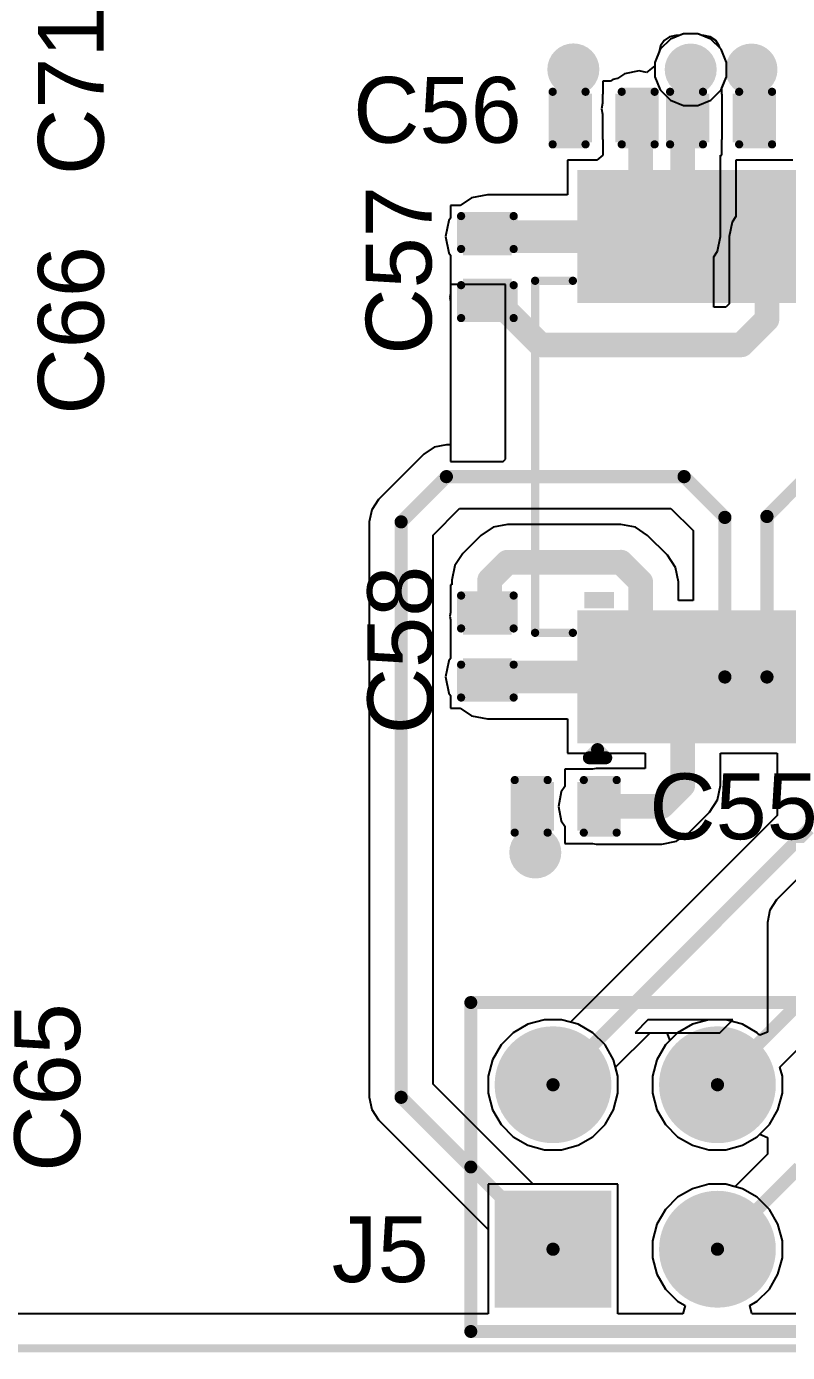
# Model space of a CAD drawing. Header units: millimetres. Extents: x 0 to 172, y 0 to 138.
# Drawn here: x 130.56 to 142.31, y -0.06 to 20.41 of the extents above; entities that cross this region are included whole.
import ezdxf

# ---------------------------------------------------------------- set-up
doc = ezdxf.new("R2010")
doc.units = ezdxf.units.MM
for name, color, linetype in [('BottomLayer', 5, 'Continuous'), ('BottomSolder', 6, 'Continuous'), ('Mechanical2', 216, 'Continuous'), ('MultiLayer', 9, 'Continuous'), ('PadHoleLayer', 156, 'Continuous'), ('TopLayer', 1, 'Continuous'), ('TopOverlay', 2, 'Continuous'), ('TopPaste', 8, 'Continuous'), ('TopSolder', 216, 'Continuous'), ('ViaHoleLayer', 16, 'Continuous')]:
    doc.layers.add(name, color=color, linetype=linetype)
doc.styles.add('Arial', font='', dxfattribs={"height": 0.2})
doc.styles.get('Arial').set_extended_font_data('Arial')

# ---------------------------------------------------------------- blocks, each defined once
blk = doc.blocks.new('SSOP_28_208____8')
at = {"layer": 'TopLayer'}
for points in [[(-4.325, 4.45), (-2.475, 4.45), (-2.475, 4), (-4.325, 4)], [(2.475, 4.45), (4.325, 4.45), (4.325, 4), (2.475, 4)], [(-4.325, 3.8), (-2.475, 3.8), (-2.475, 3.35), (-4.325, 3.35)], [(2.475, 3.8), (4.325, 3.8), (4.325, 3.35), (2.475, 3.35)], [(-4.325, 3.15), (-2.475, 3.15), (-2.475, 2.7), (-4.325, 2.7)], [(2.475, 3.15), (4.325, 3.15), (4.325, 2.7), (2.475, 2.7)], [(-4.325, 2.5), (-2.475, 2.5), (-2.475, 2.05), (-4.325, 2.05)], [(2.475, 2.5), (4.325, 2.5), (4.325, 2.05), (2.475, 2.05)], [(-4.325, 1.85), (-2.475, 1.85), (-2.475, 1.4), (-4.325, 1.4)], [(2.475, 1.85), (4.325, 1.85), (4.325, 1.4), (2.475, 1.4)], [(-4.325, 1.2), (-2.475, 1.2), (-2.475, 0.75), (-4.325, 0.75)], [(2.475, 1.2), (4.325, 1.2), (4.325, 0.75), (2.475, 0.75)], [(-4.325, 0.55), (-2.475, 0.55), (-2.475, 0.1), (-4.325, 0.1)], [(2.475, 0.55), (4.325, 0.55), (4.325, 0.1), (2.475, 0.1)], [(-4.325, -0.1), (-2.475, -0.1), (-2.475, -0.55), (-4.325, -0.55)], [(2.475, -0.1), (4.325, -0.1), (4.325, -0.55), (2.475, -0.55)], [(-4.325, -0.75), (-2.475, -0.75), (-2.475, -1.2), (-4.325, -1.2)], [(2.475, -0.75), (4.325, -0.75), (4.325, -1.2), (2.475, -1.2)], [(-4.325, -1.4), (-2.475, -1.4), (-2.475, -1.85), (-4.325, -1.85)], [(2.475, -1.4), (4.325, -1.4), (4.325, -1.85), (2.475, -1.85)], [(-4.325, -2.05), (-2.475, -2.05), (-2.475, -2.5), (-4.325, -2.5)], [(2.475, -2.05), (4.325, -2.05), (4.325, -2.5), (2.475, -2.5)], [(-4.325, -2.7), (-2.475, -2.7), (-2.475, -3.15), (-4.325, -3.15)], [(2.475, -2.7), (4.325, -2.7), (4.325, -3.15), (2.475, -3.15)], [(-4.325, -3.35), (-2.475, -3.35), (-2.475, -3.8), (-4.325, -3.8)], [(2.475, -3.35), (4.325, -3.35), (4.325, -3.8), (2.475, -3.8)], [(-4.325, -4), (-2.475, -4), (-2.475, -4.45), (-4.325, -4.45)], [(2.475, -4), (4.325, -4), (4.325, -4.45), (2.475, -4.45)]]:
    blk.add_hatch(color=1, dxfattribs=at).paths.add_polyline_path(points)
at = {"layer": 'TopOverlay'}
blk.add_hatch(color=2, dxfattribs=at).paths.add_polyline_path([(-2.34, 3.988), (-2.086, 3.988), (-2.086, 4.445), (-2.34, 4.445)])
at = {"layer": 'TopPaste'}
for points in [[(-4.325, 4.45), (-2.475, 4.45), (-2.475, 4), (-4.325, 4)], [(2.475, 4.45), (4.325, 4.45), (4.325, 4), (2.475, 4)], [(-4.325, 3.8), (-2.475, 3.8), (-2.475, 3.35), (-4.325, 3.35)], [(2.475, 3.8), (4.325, 3.8), (4.325, 3.35), (2.475, 3.35)], [(-4.325, 3.15), (-2.475, 3.15), (-2.475, 2.7), (-4.325, 2.7)], [(2.475, 3.15), (4.325, 3.15), (4.325, 2.7), (2.475, 2.7)], [(-4.325, 2.5), (-2.475, 2.5), (-2.475, 2.05), (-4.325, 2.05)], [(2.475, 2.5), (4.325, 2.5), (4.325, 2.05), (2.475, 2.05)], [(-4.325, 1.85), (-2.475, 1.85), (-2.475, 1.4), (-4.325, 1.4)], [(2.475, 1.85), (4.325, 1.85), (4.325, 1.4), (2.475, 1.4)], [(-4.325, 1.2), (-2.475, 1.2), (-2.475, 0.75), (-4.325, 0.75)], [(2.475, 1.2), (4.325, 1.2), (4.325, 0.75), (2.475, 0.75)], [(-4.325, 0.55), (-2.475, 0.55), (-2.475, 0.1), (-4.325, 0.1)], [(2.475, 0.55), (4.325, 0.55), (4.325, 0.1), (2.475, 0.1)], [(-4.325, -0.1), (-2.475, -0.1), (-2.475, -0.55), (-4.325, -0.55)], [(2.475, -0.1), (4.325, -0.1), (4.325, -0.55), (2.475, -0.55)], [(-4.325, -0.75), (-2.475, -0.75), (-2.475, -1.2), (-4.325, -1.2)], [(2.475, -0.75), (4.325, -0.75), (4.325, -1.2), (2.475, -1.2)], [(-4.325, -1.4), (-2.475, -1.4), (-2.475, -1.85), (-4.325, -1.85)], [(2.475, -1.4), (4.325, -1.4), (4.325, -1.85), (2.475, -1.85)], [(-4.325, -2.05), (-2.475, -2.05), (-2.475, -2.5), (-4.325, -2.5)], [(2.475, -2.05), (4.325, -2.05), (4.325, -2.5), (2.475, -2.5)], [(-4.325, -2.7), (-2.475, -2.7), (-2.475, -3.15), (-4.325, -3.15)], [(2.475, -2.7), (4.325, -2.7), (4.325, -3.15), (2.475, -3.15)], [(-4.325, -3.35), (-2.475, -3.35), (-2.475, -3.8), (-4.325, -3.8)], [(2.475, -3.35), (4.325, -3.35), (4.325, -3.8), (2.475, -3.8)], [(-4.325, -4), (-2.475, -4), (-2.475, -4.45), (-4.325, -4.45)], [(2.475, -4), (4.325, -4), (4.325, -4.45), (2.475, -4.45)]]:
    blk.add_hatch(color=8, dxfattribs=at).paths.add_polyline_path(points)
at = {"layer": 'TopSolder'}
for points in [[(-4.427, 4.552), (-2.373, 4.552), (-2.373, 3.898), (-4.427, 3.898)], [(2.373, 4.552), (4.427, 4.552), (4.427, 3.898), (2.373, 3.898)], [(-4.427, 3.902), (-2.373, 3.902), (-2.373, 3.248), (-4.427, 3.248)], [(2.373, 3.902), (4.427, 3.902), (4.427, 3.248), (2.373, 3.248)], [(-4.427, 3.252), (-2.373, 3.252), (-2.373, 2.598), (-4.427, 2.598)], [(2.373, 3.252), (4.427, 3.252), (4.427, 2.598), (2.373, 2.598)], [(-4.427, 2.602), (-2.373, 2.602), (-2.373, 1.948), (-4.427, 1.948)], [(2.373, 2.602), (4.427, 2.602), (4.427, 1.948), (2.373, 1.948)], [(-4.427, 1.952), (-2.373, 1.952), (-2.373, 1.298), (-4.427, 1.298)], [(2.373, 1.952), (4.427, 1.952), (4.427, 1.298), (2.373, 1.298)], [(-4.427, 1.302), (-2.373, 1.302), (-2.373, 0.648), (-4.427, 0.648)], [(2.373, 1.302), (4.427, 1.302), (4.427, 0.648), (2.373, 0.648)], [(-4.427, 0.652), (-2.373, 0.652), (-2.373, -0.002), (-4.427, -0.002)], [(2.373, 0.652), (4.427, 0.652), (4.427, -0.002), (2.373, -0.002)], [(-4.427, 0.002), (-2.373, 0.002), (-2.373, -0.652), (-4.427, -0.652)], [(2.373, 0.002), (4.427, 0.002), (4.427, -0.652), (2.373, -0.652)], [(-4.427, -0.648), (-2.373, -0.648), (-2.373, -1.302), (-4.427, -1.302)], [(2.373, -0.648), (4.427, -0.648), (4.427, -1.302), (2.373, -1.302)], [(-4.427, -1.298), (-2.373, -1.298), (-2.373, -1.952), (-4.427, -1.952)], [(2.373, -1.298), (4.427, -1.298), (4.427, -1.952), (2.373, -1.952)], [(-4.427, -1.948), (-2.373, -1.948), (-2.373, -2.602), (-4.427, -2.602)], [(2.373, -1.948), (4.427, -1.948), (4.427, -2.602), (2.373, -2.602)], [(-4.427, -2.598), (-2.373, -2.598), (-2.373, -3.252), (-4.427, -3.252)], [(2.373, -2.598), (4.427, -2.598), (4.427, -3.252), (2.373, -3.252)], [(-4.427, -3.248), (-2.373, -3.248), (-2.373, -3.902), (-4.427, -3.902)], [(2.373, -3.248), (4.427, -3.248), (4.427, -3.902), (2.373, -3.902)], [(-4.427, -3.898), (-2.373, -3.898), (-2.373, -4.552), (-4.427, -4.552)], [(2.373, -3.898), (4.427, -3.898), (4.427, -4.552), (2.373, -4.552)]]:
    blk.add_hatch(color=216, dxfattribs=at).paths.add_polyline_path(points)
at = {"layer": 'TopOverlay'}
for points, const_width in [([(-2.718, 5.207), (2.718, 5.207)], 0.127), ([(-2.718, 5.207), (-2.718, 4.623)], 0.127), ([(2.718, 5.207), (2.718, 4.623)], 0.127), ([(-4.648, 4.369), (-4.648, 4.115)], 0.2), ([(-4.648, 4.369), (-4.521, 4.242)], 0.2), ([(-4.521, 4.242), (-4.648, 4.115)], 0.2), ([(-2.718, -4.623), (-2.718, -5.207)], 0.127), ([(2.718, -4.623), (2.718, -5.207)], 0.127), ([(-2.718, -5.207), (2.718, -5.207)], 0.127)]:
    blk.add_lwpolyline(points, dxfattribs=dict(at, const_width=const_width))
for points, const_width in [([(-2.75, 5.207, 1), (-2.686, 5.207, 1)], 0.0635), ([(-2.75, 5.207, 1), (-2.686, 5.207, 1)], 0.0635), ([(2.686, 5.207, 1), (2.75, 5.207, 1)], 0.0635), ([(2.686, 5.207, 1), (2.75, 5.207, 1)], 0.0635), ([(-2.75, 4.623, 1), (-2.686, 4.623, 1)], 0.0635), ([(2.686, 4.623, 1), (2.75, 4.623, 1)], 0.0635), ([(-4.698, 4.369, 1), (-4.598, 4.369, 1)], 0.1), ([(-4.698, 4.369, 1), (-4.598, 4.369, 1)], 0.1), ([(-4.571, 4.242, 1), (-4.471, 4.242, 1)], 0.1), ([(-4.571, 4.242, 1), (-4.471, 4.242, 1)], 0.1), ([(-4.698, 4.115, 1), (-4.598, 4.115, 1)], 0.1), ([(-4.698, 4.115, 1), (-4.598, 4.115, 1)], 0.1), ([(-2.75, -4.623, 1), (-2.686, -4.623, 1)], 0.0635), ([(2.686, -4.623, 1), (2.75, -4.623, 1)], 0.0635), ([(-2.75, -5.207, 1), (-2.686, -5.207, 1)], 0.0635), ([(-2.75, -5.207, 1), (-2.686, -5.207, 1)], 0.0635), ([(2.686, -5.207, 1), (2.75, -5.207, 1)], 0.0635), ([(2.686, -5.207, 1), (2.75, -5.207, 1)], 0.0635)]:
    blk.add_lwpolyline(points, format="xyb", close=True, dxfattribs=dict(at, const_width=const_width))
blk = doc.blocks.new('HTSW_105_07_G_D_264')
at = {"layer": 'BottomLayer'}
h = blk.add_hatch(color=5, dxfattribs=at)
edge = h.paths.add_edge_path()
edge.add_arc((-5.08, 1.27), 0.8, 0, 360)
h = blk.add_hatch(color=5, dxfattribs=at)
edge = h.paths.add_edge_path()
edge.add_arc((-2.54, 1.27), 0.8, 0, 360)
blk.add_hatch(color=5, dxfattribs=at).paths.add_polyline_path([(-5.88, -0.47), (-4.28, -0.47), (-4.28, -2.07), (-5.88, -2.07)])
h = blk.add_hatch(color=5, dxfattribs=at)
edge = h.paths.add_edge_path()
edge.add_arc((-2.54, -1.27), 0.8, 0, 360)
at = {"layer": 'BottomSolder'}
h = blk.add_hatch(color=6, dxfattribs=at)
edge = h.paths.add_edge_path()
edge.add_arc((-5.08, 1.27), 0.902, 0, 360)
h = blk.add_hatch(color=6, dxfattribs=at)
edge = h.paths.add_edge_path()
edge.add_arc((-2.54, 1.27), 0.902, 0, 360)
blk.add_hatch(color=6, dxfattribs=at).paths.add_polyline_path([(-5.982, -0.368), (-4.178, -0.368), (-4.178, -2.172), (-5.982, -2.172)])
h = blk.add_hatch(color=6, dxfattribs=at)
edge = h.paths.add_edge_path()
edge.add_arc((-2.54, -1.27), 0.902, 0, 360)
at = {"layer": 'MultiLayer'}
h = blk.add_hatch(color=9, dxfattribs=at)
edge = h.paths.add_edge_path()
edge.add_arc((-5.08, 1.27), 0.8, 0, 360)
h = blk.add_hatch(color=9, dxfattribs=at)
edge = h.paths.add_edge_path()
edge.add_arc((-2.54, 1.27), 0.8, 0, 360)
blk.add_hatch(color=9, dxfattribs=at).paths.add_polyline_path([(-5.88, -0.47), (-4.28, -0.47), (-4.28, -2.07), (-5.88, -2.07)])
h = blk.add_hatch(color=9, dxfattribs=at)
edge = h.paths.add_edge_path()
edge.add_arc((-2.54, -1.27), 0.8, 0, 360)
at = {"layer": 'PadHoleLayer'}
h = blk.add_hatch(color=156, dxfattribs=at)
edge = h.paths.add_edge_path()
edge.add_arc((-5.08, 1.27), 0.475, 0, 360)
h = blk.add_hatch(color=156, dxfattribs=at)
edge = h.paths.add_edge_path()
edge.add_arc((-2.54, 1.27), 0.475, 0, 360)
h = blk.add_hatch(color=156, dxfattribs=at)
edge = h.paths.add_edge_path()
edge.add_arc((-5.08, -1.27), 0.475, 0, 360)
h = blk.add_hatch(color=156, dxfattribs=at)
edge = h.paths.add_edge_path()
edge.add_arc((-2.54, -1.27), 0.475, 0, 360)
at = {"layer": 'TopLayer'}
h = blk.add_hatch(color=1, dxfattribs=at)
edge = h.paths.add_edge_path()
edge.add_arc((-5.08, 1.27), 0.8, 0, 360)
h = blk.add_hatch(color=1, dxfattribs=at)
edge = h.paths.add_edge_path()
edge.add_arc((-2.54, 1.27), 0.8, 0, 360)
blk.add_hatch(color=1, dxfattribs=at).paths.add_polyline_path([(-5.88, -0.47), (-4.28, -0.47), (-4.28, -2.07), (-5.88, -2.07)])
h = blk.add_hatch(color=1, dxfattribs=at)
edge = h.paths.add_edge_path()
edge.add_arc((-2.54, -1.27), 0.8, 0, 360)
at = {"layer": 'TopSolder'}
h = blk.add_hatch(color=216, dxfattribs=at)
edge = h.paths.add_edge_path()
edge.add_arc((-5.08, 1.27), 0.902, 0, 360)
h = blk.add_hatch(color=216, dxfattribs=at)
edge = h.paths.add_edge_path()
edge.add_arc((-2.54, 1.27), 0.902, 0, 360)
blk.add_hatch(color=216, dxfattribs=at).paths.add_polyline_path([(-5.982, -0.368), (-4.178, -0.368), (-4.178, -2.172), (-5.982, -2.172)])
h = blk.add_hatch(color=216, dxfattribs=at)
edge = h.paths.add_edge_path()
edge.add_arc((-2.54, -1.27), 0.902, 0, 360)
at = {"layer": 'TopOverlay', "const_width": 0.2}
for points in [[(-6.35, 2.54), (6.35, 2.54)], [(-6.35, 0), (-6.35, 2.54)], [(-6.35, -2.54), (-6.35, 0)], [(-6.35, -2.54), (6.35, -2.54)]]:
    blk.add_lwpolyline(points, dxfattribs=at)
at = {"layer": 'TopOverlay', "const_width": 0.1}
for points in [[(-6.4, 2.54, 1), (-6.3, 2.54, 1)], [(-6.4, 2.54, 1), (-6.3, 2.54, 1)], [(-6.4, 0, 1), (-6.3, 0, 1)], [(-6.4, 0, 1), (-6.3, 0, 1)], [(-6.4, -2.54, 1), (-6.3, -2.54, 1)], [(-6.4, -2.54, 1), (-6.3, -2.54, 1)]]:
    blk.add_lwpolyline(points, format="xyb", close=True, dxfattribs=at)
blk = doc.blocks.new('C___0402_373')
at = {"layer": 'TopLayer'}
for points in [[(-0.699, -0.318), (-0.699, 0.317), (-0.241, 0.317), (-0.241, -0.318)], [(0.241, -0.318), (0.241, 0.317), (0.699, 0.317), (0.699, -0.318)]]:
    blk.add_hatch(color=1, dxfattribs=at).paths.add_polyline_path(points)
at = {"layer": 'TopPaste'}
for points in [[(-0.699, -0.318), (-0.699, 0.317), (-0.241, 0.317), (-0.241, -0.318)], [(0.241, -0.318), (0.241, 0.317), (0.699, 0.317), (0.699, -0.318)]]:
    blk.add_hatch(color=8, dxfattribs=at).paths.add_polyline_path(points)
at = {"layer": 'TopSolder'}
for points in [[(-0.758, -0.377), (-0.758, 0.377), (-0.181, 0.377), (-0.181, -0.377)], [(0.181, -0.377), (0.181, 0.377), (0.758, 0.377), (0.758, -0.377)]]:
    blk.add_hatch(color=216, dxfattribs=at).paths.add_polyline_path(points)
at = {"layer": 'TopOverlay', "const_width": 0.127}
for points in [[(-0.279, 0.406), (-0.787, 0.406)], [(-0.787, -0.406), (-0.787, 0.406)], [(0.787, 0.406), (0.279, 0.406)], [(0.787, -0.406), (0.787, 0.406)], [(-0.279, -0.406), (-0.787, -0.406)], [(0.787, -0.406), (0.279, -0.406)]]:
    blk.add_lwpolyline(points, dxfattribs=at)
at = {"layer": 'TopOverlay', "const_width": 0.0635}
for points in [[(-0.819, 0.406, 1), (-0.756, 0.406, 1)], [(-0.819, 0.406, 1), (-0.756, 0.406, 1)], [(-0.311, 0.406, 1), (-0.248, 0.406, 1)], [(0.248, 0.406, 1), (0.311, 0.406, 1)], [(0.756, 0.406, 1), (0.819, 0.406, 1)], [(0.756, 0.406, 1), (0.819, 0.406, 1)], [(-0.819, -0.406, 1), (-0.756, -0.406, 1)], [(-0.819, -0.406, 1), (-0.756, -0.406, 1)], [(-0.311, -0.406, 1), (-0.248, -0.406, 1)], [(0.248, -0.406, 1), (0.311, -0.406, 1)], [(0.756, -0.406, 1), (0.819, -0.406, 1)], [(0.756, -0.406, 1), (0.819, -0.406, 1)]]:
    blk.add_lwpolyline(points, format="xyb", close=True, dxfattribs=at)
blk = doc.blocks.new('C___0402_374')
at = {"layer": 'TopLayer'}
for points in [[(-0.699, -0.318), (-0.699, 0.317), (-0.241, 0.317), (-0.241, -0.318)], [(0.241, -0.318), (0.241, 0.317), (0.699, 0.317), (0.699, -0.318)]]:
    blk.add_hatch(color=1, dxfattribs=at).paths.add_polyline_path(points)
at = {"layer": 'TopPaste'}
for points in [[(-0.699, -0.318), (-0.699, 0.317), (-0.241, 0.317), (-0.241, -0.318)], [(0.241, -0.318), (0.241, 0.317), (0.699, 0.317), (0.699, -0.318)]]:
    blk.add_hatch(color=8, dxfattribs=at).paths.add_polyline_path(points)
at = {"layer": 'TopSolder'}
for points in [[(-0.758, -0.377), (-0.758, 0.377), (-0.181, 0.377), (-0.181, -0.377)], [(0.181, -0.377), (0.181, 0.377), (0.758, 0.377), (0.758, -0.377)]]:
    blk.add_hatch(color=216, dxfattribs=at).paths.add_polyline_path(points)
at = {"layer": 'TopOverlay', "const_width": 0.127}
for points in [[(-0.279, 0.406), (-0.787, 0.406)], [(-0.787, -0.406), (-0.787, 0.406)], [(0.787, 0.406), (0.279, 0.406)], [(0.787, -0.406), (0.787, 0.406)], [(-0.279, -0.406), (-0.787, -0.406)], [(0.787, -0.406), (0.279, -0.406)]]:
    blk.add_lwpolyline(points, dxfattribs=at)
at = {"layer": 'TopOverlay', "const_width": 0.0635}
for points in [[(-0.819, 0.406, 1), (-0.756, 0.406, 1)], [(-0.819, 0.406, 1), (-0.756, 0.406, 1)], [(-0.311, 0.406, 1), (-0.248, 0.406, 1)], [(0.248, 0.406, 1), (0.311, 0.406, 1)], [(0.756, 0.406, 1), (0.819, 0.406, 1)], [(0.756, 0.406, 1), (0.819, 0.406, 1)], [(-0.819, -0.406, 1), (-0.756, -0.406, 1)], [(-0.819, -0.406, 1), (-0.756, -0.406, 1)], [(-0.311, -0.406, 1), (-0.248, -0.406, 1)], [(0.248, -0.406, 1), (0.311, -0.406, 1)], [(0.756, -0.406, 1), (0.819, -0.406, 1)], [(0.756, -0.406, 1), (0.819, -0.406, 1)]]:
    blk.add_lwpolyline(points, format="xyb", close=True, dxfattribs=at)
blk = doc.blocks.new('C___0402_375')
at = {"layer": 'TopLayer'}
for points in [[(-0.699, -0.318), (-0.699, 0.318), (-0.241, 0.318), (-0.241, -0.318)], [(0.241, -0.318), (0.241, 0.318), (0.699, 0.318), (0.699, -0.318)]]:
    blk.add_hatch(color=1, dxfattribs=at).paths.add_polyline_path(points)
at = {"layer": 'TopPaste'}
for points in [[(-0.699, -0.318), (-0.699, 0.318), (-0.241, 0.318), (-0.241, -0.318)], [(0.241, -0.318), (0.241, 0.318), (0.699, 0.318), (0.699, -0.318)]]:
    blk.add_hatch(color=8, dxfattribs=at).paths.add_polyline_path(points)
at = {"layer": 'TopSolder'}
for points in [[(-0.758, -0.377), (-0.758, 0.377), (-0.181, 0.377), (-0.181, -0.377)], [(0.181, -0.377), (0.181, 0.377), (0.758, 0.377), (0.758, -0.377)]]:
    blk.add_hatch(color=216, dxfattribs=at).paths.add_polyline_path(points)
at = {"layer": 'TopOverlay', "const_width": 0.127}
for points in [[(-0.787, 0.406), (-0.279, 0.406)], [(-0.787, -0.406), (-0.787, 0.406)], [(0.279, 0.406), (0.787, 0.406)], [(0.787, -0.406), (0.787, 0.406)], [(-0.787, -0.406), (-0.279, -0.406)], [(0.279, -0.406), (0.787, -0.406)]]:
    blk.add_lwpolyline(points, dxfattribs=at)
at = {"layer": 'TopOverlay', "const_width": 0.0635}
for points in [[(-0.819, 0.406, 1), (-0.756, 0.406, 1)], [(-0.819, 0.406, 1), (-0.756, 0.406, 1)], [(-0.311, 0.406, 1), (-0.248, 0.406, 1)], [(0.248, 0.406, 1), (0.311, 0.406, 1)], [(0.756, 0.406, 1), (0.819, 0.406, 1)], [(0.756, 0.406, 1), (0.819, 0.406, 1)], [(-0.819, -0.406, 1), (-0.756, -0.406, 1)], [(-0.819, -0.406, 1), (-0.756, -0.406, 1)], [(-0.311, -0.406, 1), (-0.248, -0.406, 1)], [(0.248, -0.406, 1), (0.311, -0.406, 1)], [(0.756, -0.406, 1), (0.819, -0.406, 1)], [(0.756, -0.406, 1), (0.819, -0.406, 1)]]:
    blk.add_lwpolyline(points, format="xyb", close=True, dxfattribs=at)
blk = doc.blocks.new('C___0402_376')
at = {"layer": 'TopLayer'}
for points in [[(-0.699, -0.318), (-0.699, 0.318), (-0.241, 0.318), (-0.241, -0.318)], [(0.241, -0.318), (0.241, 0.318), (0.699, 0.318), (0.699, -0.318)]]:
    blk.add_hatch(color=1, dxfattribs=at).paths.add_polyline_path(points)
at = {"layer": 'TopPaste'}
for points in [[(-0.699, -0.318), (-0.699, 0.318), (-0.241, 0.318), (-0.241, -0.318)], [(0.241, -0.318), (0.241, 0.318), (0.699, 0.318), (0.699, -0.318)]]:
    blk.add_hatch(color=8, dxfattribs=at).paths.add_polyline_path(points)
at = {"layer": 'TopSolder'}
for points in [[(-0.758, -0.377), (-0.758, 0.377), (-0.181, 0.377), (-0.181, -0.377)], [(0.181, -0.377), (0.181, 0.377), (0.758, 0.377), (0.758, -0.377)]]:
    blk.add_hatch(color=216, dxfattribs=at).paths.add_polyline_path(points)
at = {"layer": 'TopOverlay', "const_width": 0.127}
for points in [[(-0.279, 0.406), (-0.787, 0.406)], [(-0.787, 0.406), (-0.787, -0.406)], [(0.787, 0.406), (0.279, 0.406)], [(0.787, 0.406), (0.787, -0.406)], [(-0.279, -0.406), (-0.787, -0.406)], [(0.787, -0.406), (0.279, -0.406)]]:
    blk.add_lwpolyline(points, dxfattribs=at)
at = {"layer": 'TopOverlay', "const_width": 0.0635}
for points in [[(-0.819, 0.406, 1), (-0.756, 0.406, 1)], [(-0.819, 0.406, 1), (-0.756, 0.406, 1)], [(-0.311, 0.406, 1), (-0.248, 0.406, 1)], [(0.248, 0.406, 1), (0.311, 0.406, 1)], [(0.756, 0.406, 1), (0.819, 0.406, 1)], [(0.756, 0.406, 1), (0.819, 0.406, 1)], [(-0.819, -0.406, 1), (-0.756, -0.406, 1)], [(-0.819, -0.406, 1), (-0.756, -0.406, 1)], [(-0.311, -0.406, 1), (-0.248, -0.406, 1)], [(0.248, -0.406, 1), (0.311, -0.406, 1)], [(0.756, -0.406, 1), (0.819, -0.406, 1)], [(0.756, -0.406, 1), (0.819, -0.406, 1)]]:
    blk.add_lwpolyline(points, format="xyb", close=True, dxfattribs=at)
blk = doc.blocks.new('C___0402_377')
at = {"layer": 'TopLayer'}
for points in [[(-0.699, -0.318), (-0.699, 0.318), (-0.241, 0.318), (-0.241, -0.318)], [(0.241, -0.318), (0.241, 0.318), (0.699, 0.318), (0.699, -0.318)]]:
    blk.add_hatch(color=1, dxfattribs=at).paths.add_polyline_path(points)
at = {"layer": 'TopPaste'}
for points in [[(-0.699, -0.318), (-0.699, 0.318), (-0.241, 0.318), (-0.241, -0.318)], [(0.241, -0.318), (0.241, 0.318), (0.699, 0.318), (0.699, -0.318)]]:
    blk.add_hatch(color=8, dxfattribs=at).paths.add_polyline_path(points)
at = {"layer": 'TopSolder'}
for points in [[(-0.758, -0.377), (-0.758, 0.377), (-0.181, 0.377), (-0.181, -0.377)], [(0.181, -0.377), (0.181, 0.377), (0.758, 0.377), (0.758, -0.377)]]:
    blk.add_hatch(color=216, dxfattribs=at).paths.add_polyline_path(points)
at = {"layer": 'TopOverlay', "const_width": 0.127}
for points in [[(-0.279, 0.406), (-0.787, 0.406)], [(-0.787, 0.406), (-0.787, -0.406)], [(0.787, 0.406), (0.279, 0.406)], [(0.787, 0.406), (0.787, -0.406)], [(-0.279, -0.406), (-0.787, -0.406)], [(0.787, -0.406), (0.279, -0.406)]]:
    blk.add_lwpolyline(points, dxfattribs=at)
at = {"layer": 'TopOverlay', "const_width": 0.0635}
for points in [[(-0.819, 0.406, 1), (-0.756, 0.406, 1)], [(-0.819, 0.406, 1), (-0.756, 0.406, 1)], [(-0.311, 0.406, 1), (-0.248, 0.406, 1)], [(0.248, 0.406, 1), (0.311, 0.406, 1)], [(0.756, 0.406, 1), (0.819, 0.406, 1)], [(0.756, 0.406, 1), (0.819, 0.406, 1)], [(-0.819, -0.406, 1), (-0.756, -0.406, 1)], [(-0.819, -0.406, 1), (-0.756, -0.406, 1)], [(-0.311, -0.406, 1), (-0.248, -0.406, 1)], [(0.248, -0.406, 1), (0.311, -0.406, 1)], [(0.756, -0.406, 1), (0.819, -0.406, 1)], [(0.756, -0.406, 1), (0.819, -0.406, 1)]]:
    blk.add_lwpolyline(points, format="xyb", close=True, dxfattribs=at)

msp = doc.modelspace()

# ---------------------------------------------------------------- hatches: boundary and pattern name
at = {"layer": 'BottomLayer'}
h = msp.add_hatch(color=5, dxfattribs=at)
edge = h.paths.add_edge_path()
edge.add_arc((139.005, 19.75), 0.3, 0, 360)
h = msp.add_hatch(color=5, dxfattribs=at)
edge = h.paths.add_edge_path()
edge.add_arc((140.818, 19.748), 0.3, 0, 360)
h = msp.add_hatch(color=5, dxfattribs=at)
edge = h.paths.add_edge_path()
edge.add_arc((141.757, 19.748), 0.3, 0, 360)
h = msp.add_hatch(color=5, dxfattribs=at)
edge = h.paths.add_edge_path()
edge.add_arc((138.417, 7.658), 0.3, 0, 360)
at = {"layer": 'BottomSolder'}
h = msp.add_hatch(color=6, dxfattribs=at)
edge = h.paths.add_edge_path()
edge.add_arc((139.005, 19.75), 0.402, 0, 360)
h = msp.add_hatch(color=6, dxfattribs=at)
edge = h.paths.add_edge_path()
edge.add_arc((140.818, 19.748), 0.402, 0, 360)
h = msp.add_hatch(color=6, dxfattribs=at)
edge = h.paths.add_edge_path()
edge.add_arc((141.757, 19.748), 0.402, 0, 360)
h = msp.add_hatch(color=6, dxfattribs=at)
edge = h.paths.add_edge_path()
edge.add_arc((138.417, 7.658), 0.402, 0, 360)
at = {"layer": 'TopLayer'}
h = msp.add_hatch(color=1, dxfattribs=at)
edge = h.paths.add_edge_path()
edge.add_arc((139.005, 19.75), 0.3, 0, 360)
h = msp.add_hatch(color=1, dxfattribs=at)
edge = h.paths.add_edge_path()
edge.add_arc((140.818, 19.748), 0.3, 0, 360)
for points in [[(140.589, 18.999), (141.021, 18.999), (141.021, 20.015), (140.589, 20.015)], [(139.714, 18.682), (140.171, 18.682), (140.171, 19.355), (139.714, 19.355)], [(140.589, 18.682), (141.046, 18.682), (141.046, 19.355), (140.589, 19.355)]]:
    msp.add_hatch(color=1, dxfattribs=at).paths.add_polyline_path(points)
h = msp.add_hatch(color=1, dxfattribs=at)
edge = h.paths.add_edge_path()
edge.add_arc((141.757, 19.748), 0.3, 0, 360)
h = msp.add_hatch(color=1, dxfattribs=at)
edge = h.paths.add_edge_path()
edge.add_arc((138.417, 7.658), 0.3, 0, 360)
at = {"layer": 'TopSolder'}
h = msp.add_hatch(color=216, dxfattribs=at)
edge = h.paths.add_edge_path()
edge.add_arc((139.005, 19.75), 0.402, 0, 360)
h = msp.add_hatch(color=216, dxfattribs=at)
edge = h.paths.add_edge_path()
edge.add_arc((140.818, 19.748), 0.402, 0, 360)
h = msp.add_hatch(color=216, dxfattribs=at)
edge = h.paths.add_edge_path()
edge.add_arc((141.757, 19.748), 0.402, 0, 360)
h = msp.add_hatch(color=216, dxfattribs=at)
edge = h.paths.add_edge_path()
edge.add_arc((138.417, 7.658), 0.402, 0, 360)
at = {"layer": 'ViaHoleLayer'}
h = msp.add_hatch(color=16, dxfattribs=at)
edge = h.paths.add_edge_path()
edge.add_arc((139.005, 19.75), 0.15, 0, 360)
h = msp.add_hatch(color=16, dxfattribs=at)
edge = h.paths.add_edge_path()
edge.add_arc((140.818, 19.748), 0.15, 0, 360)
h = msp.add_hatch(color=16, dxfattribs=at)
edge = h.paths.add_edge_path()
edge.add_arc((141.757, 19.748), 0.15, 0, 360)
h = msp.add_hatch(color=16, dxfattribs=at)
edge = h.paths.add_edge_path()
edge.add_arc((138.417, 7.658), 0.15, 0, 360)

# ---------------------------------------------------------------- linework, layer by layer
at = {"layer": 'BottomLayer'}
for p, q in [((140.707, 20.302), (140.504, 20.217)), ((140.928, 20.302), (140.707, 20.302)), ((141.131, 20.217), (140.928, 20.302)), ((140.504, 20.217), (140.348, 20.062)), ((141.287, 20.062), (141.131, 20.217)), ((140.348, 20.062), (140.264, 19.858)), ((141.372, 19.858), (141.287, 20.062)), ((140.264, 19.858), (140.264, 19.638)), ((141.372, 19.638), (141.372, 19.858)), ((140.264, 19.638), (140.348, 19.434)), ((141.287, 19.434), (141.372, 19.638)), ((140.348, 19.434), (140.504, 19.278)), ((140.504, 19.278), (140.707, 19.194)), ((140.928, 19.194), (141.131, 19.278)), ((141.131, 19.278), (141.287, 19.434)), ((140.707, 19.194), (140.928, 19.194)), ((143.239, 8.018), (142.146, 6.925)), ((142.039, 6.765), (142.002, 6.577)), ((142.146, 6.925), (142.039, 6.765)), ((142.002, 6.577), (142.002, 4.884)), ((138.304, 5.006), (138.075, 4.874)), ((138.559, 5.074), (138.304, 5.006)), ((138.823, 5.074), (138.559, 5.074)), ((139.078, 5.006), (138.823, 5.074)), ((139.307, 4.874), (139.078, 5.006)), ((140.844, 5.006), (140.615, 4.874)), ((141.099, 5.074), (140.844, 5.006)), ((141.363, 5.074), (141.099, 5.074)), ((141.618, 5.006), (141.363, 5.074)), ((141.847, 4.874), (141.618, 5.006)), ((138.075, 4.874), (137.888, 4.687)), ((139.494, 4.687), (139.307, 4.874)), ((140.615, 4.874), (140.428, 4.687)), ((141.885, 4.836), (141.847, 4.874)), ((142.002, 4.884), (141.885, 4.836)), ((137.888, 4.687), (137.756, 4.458)), ((139.626, 4.458), (139.494, 4.687)), ((140.428, 4.687), (140.296, 4.458)), ((137.756, 4.458), (137.688, 4.203)), ((139.694, 4.203), (139.626, 4.458)), ((140.296, 4.458), (140.228, 4.203)), ((137.688, 4.203), (137.688, 3.939)), ((139.694, 3.939), (139.694, 4.203)), ((140.228, 4.203), (140.228, 3.939)), ((137.688, 3.939), (137.756, 3.684)), ((139.626, 3.684), (139.694, 3.939)), ((140.228, 3.939), (140.296, 3.684)), ((137.756, 3.684), (137.888, 3.455)), ((139.494, 3.455), (139.626, 3.684)), ((140.296, 3.684), (140.428, 3.455)), ((137.888, 3.455), (138.075, 3.268)), ((139.307, 3.268), (139.494, 3.455)), ((140.428, 3.455), (140.615, 3.268)), ((141.847, 3.268), (141.885, 3.306)), ((141.885, 3.306), (142.002, 3.257)), ((138.075, 3.268), (138.304, 3.136)), ((138.304, 3.136), (138.559, 3.068)), ((138.823, 3.068), (139.078, 3.136)), ((139.078, 3.136), (139.307, 3.268)), ((140.615, 3.268), (140.844, 3.136)), ((140.844, 3.136), (141.099, 3.068)), ((141.363, 3.068), (141.618, 3.136)), ((141.618, 3.136), (141.847, 3.268)), ((142.002, 3.257), (142.002, 2.998)), ((138.559, 3.068), (138.823, 3.068)), ((141.099, 3.068), (141.363, 3.068)), ((142.002, 2.998), (141.501, 2.497)), ((139.694, 2.534), (137.688, 2.534)), ((137.688, 2.534), (137.688, 0.533)), ((139.694, 0.533), (139.694, 2.534)), ((140.844, 2.466), (140.615, 2.334)), ((141.099, 2.534), (140.844, 2.466)), ((141.363, 2.534), (141.099, 2.534)), ((141.501, 2.497), (141.363, 2.534)), ((140.615, 2.334), (140.428, 2.147)), ((140.428, 2.147), (140.296, 1.918)), ((140.296, 1.918), (140.228, 1.663)), ((140.228, 1.663), (140.228, 1.399)), ((140.228, 1.399), (140.296, 1.144)), ((140.296, 1.144), (140.428, 0.915)), ((140.428, 0.915), (140.615, 0.728)), ((140.615, 0.728), (140.732, 0.66)), ((140.732, 0.66), (140.698, 0.533)), ((137.688, 0.533), (126.541, 0.533)), ((140.698, 0.533), (139.694, 0.533))]:
    msp.add_line(p, q, dxfattribs=at)
at = {"layer": 'BottomLayer', "const_width": 0.203}
msp.add_lwpolyline([(141.231, 1.531), (142.494, 2.794)], dxfattribs=at)
at = {"layer": 'BottomLayer', "const_width": 0.102}
msp.add_lwpolyline([(141.18, 1.531, 1), (141.282, 1.531, 1)], format="xyb", close=True, dxfattribs=at)
at = {"layer": 'Mechanical2', "const_width": 0.127}
msp.add_lwpolyline([(0, 0), (160, 0)], dxfattribs=at)
at = {"layer": 'TopLayer'}
for p, q in [((140.589, 20.274), (140.49, 20.254)), ((140.641, 20.274), (140.589, 20.274)), ((140.707, 20.302), (140.641, 20.274)), ((140.928, 20.302), (140.707, 20.302)), ((140.994, 20.274), (140.928, 20.302)), ((141.021, 20.274), (140.994, 20.274)), ((141.12, 20.254), (141.021, 20.274)), ((140.35, 20.114), (140.331, 20.021)), ((140.406, 20.198), (140.35, 20.114)), ((140.49, 20.254), (140.406, 20.198)), ((141.204, 20.198), (141.12, 20.254)), ((141.26, 20.114), (141.204, 20.198)), ((141.266, 20.082), (141.26, 20.114)), ((141.287, 20.062), (141.266, 20.082)), ((140.331, 20.021), (140.264, 19.858)), ((141.372, 19.858), (141.287, 20.062)), ((139.797, 19.682), (139.686, 19.608)), ((140.02, 19.727), (139.797, 19.682)), ((140.137, 19.704), (140.02, 19.727)), ((140.264, 19.808), (140.137, 19.704)), ((140.264, 19.858), (140.264, 19.808)), ((141.372, 19.638), (141.372, 19.858)), ((139.58, 19.571), (139.46, 19.571)), ((139.46, 19.571), (139.46, 19.38)), ((139.615, 19.594), (139.58, 19.571)), ((139.686, 19.608), (139.615, 19.594)), ((141.3, 19.465), (141.372, 19.638)), ((141.3, 19.38), (141.3, 19.465)), ((139.46, 19.38), (139.455, 19.355)), ((139.455, 19.355), (139.455, 19.231)), ((141.305, 19.355), (141.3, 19.38)), ((141.305, 18.682), (141.305, 19.355)), ((139.455, 19.231), (139.438, 19.144)), ((139.438, 19.144), (139.455, 19.057)), ((139.455, 19.057), (139.455, 18.682)), ((139.455, 18.682), (139.46, 18.657)), ((139.46, 18.657), (139.46, 18.428)), ((141.3, 18.657), (141.305, 18.682)), ((141.3, 18.428), (141.3, 18.657)), ((139.367, 18.347), (138.917, 18.347)), ((138.917, 18.347), (138.917, 17.815)), ((139.46, 18.428), (139.367, 18.347)), ((141.279, 17.168), (141.279, 18.428)), ((141.279, 18.428), (141.3, 18.428)), ((142.396, 18.347), (141.517, 18.347)), ((141.517, 18.347), (141.517, 17.479)), ((137.677, 17.815), (137.43, 17.766)), ((138.917, 17.815), (137.677, 17.815)), ((137.257, 17.65), (137.106, 17.65)), ((137.106, 17.65), (137.106, 17.455)), ((137.43, 17.766), (137.257, 17.65)), ((137.079, 17.415), (137.03, 17.168)), ((137.106, 17.455), (137.079, 17.415)), ((141.517, 17.479), (141.458, 17.391)), ((141.458, 17.391), (141.413, 17.168)), ((137.03, 17.168), (137.079, 16.92)), ((141.234, 16.945), (141.279, 17.168)), ((141.413, 17.168), (141.413, 16.132)), ((137.079, 16.92), (137.106, 16.88)), ((137.106, 16.88), (137.106, 16.284)), ((141.175, 16.856), (141.234, 16.945)), ((141.175, 16.08), (141.175, 16.856)), ((137.106, 16.43), (137.106, 13.695)), ((137.956, 16.43), (137.106, 16.43)), ((137.956, 13.732), (137.956, 16.43)), ((137.106, 16.284), (137.095, 16.228)), ((137.095, 16.228), (137.106, 16.172)), ((137.106, 16.172), (137.106, 15.745)), ((141.361, 16.08), (141.175, 16.08)), ((141.413, 16.132), (141.361, 16.08)), ((137.106, 15.745), (137.106, 13.954)), ((137.044, 13.954), (136.855, 13.917)), ((137.106, 13.954), (137.044, 13.954)), ((136.696, 13.81), (135.997, 13.111)), ((136.855, 13.917), (136.696, 13.81)), ((137.919, 13.695), (137.956, 13.732)), ((137.106, 13.695), (137.919, 13.695)), ((135.997, 13.111), (135.89, 12.951)), ((135.89, 12.951), (135.853, 12.763)), ((136.837, 12.559), (137.247, 12.97)), ((137.247, 12.97), (140.512, 12.97)), ((140.512, 12.97), (140.854, 12.628)), ((135.853, 12.763), (135.853, 3.877)), ((137.988, 12.724), (137.765, 12.68)), ((139.74, 12.724), (137.988, 12.724)), ((139.963, 12.68), (139.74, 12.724)), ((136.837, 4.081), (136.837, 12.559)), ((137.576, 12.553), (137.3, 12.277)), ((137.765, 12.68), (137.576, 12.553)), ((140.152, 12.553), (139.963, 12.68)), ((140.458, 12.247), (140.152, 12.553)), ((140.854, 12.628), (140.854, 11.547)), ((137.174, 12.088), (137.129, 11.865)), ((137.3, 12.277), (137.174, 12.088)), ((140.584, 12.058), (140.458, 12.247)), ((140.629, 11.835), (140.584, 12.058)), ((137.129, 11.79), (137.106, 11.79)), ((137.106, 11.79), (137.106, 11.364)), ((137.129, 11.865), (137.129, 11.79)), ((140.629, 11.547), (140.629, 11.835)), ((140.854, 11.547), (140.629, 11.547)), ((137.106, 11.364), (137.095, 11.307)), ((137.095, 11.307), (137.106, 11.251)), ((137.106, 11.251), (137.106, 10.655)), ((137.106, 10.655), (137.079, 10.615)), ((137.079, 10.615), (137.03, 10.368)), ((137.03, 10.368), (137.079, 10.12)), ((137.079, 10.12), (137.106, 10.08)), ((137.106, 10.08), (137.106, 9.885)), ((137.106, 9.885), (137.257, 9.885)), ((137.257, 9.885), (137.43, 9.77)), ((137.43, 9.77), (137.677, 9.72)), ((137.677, 9.72), (138.917, 9.72)), ((138.917, 9.72), (138.917, 9.189)), ((138.917, 9.189), (140.113, 9.189)), ((140.113, 9.189), (140.113, 8.953)), ((141.279, 8.693), (141.279, 9.189)), ((141.279, 9.189), (142.154, 9.189)), ((142.154, 9.189), (142.154, 8.23)), ((139.301, 8.942), (138.875, 8.942)), ((138.875, 8.942), (138.875, 8.677)), ((139.357, 8.953), (139.301, 8.942)), ((140.113, 8.953), (139.357, 8.953)), ((138.875, 8.677), (138.819, 8.593)), ((141.234, 8.47), (141.279, 8.693)), ((138.819, 8.593), (138.774, 8.37)), ((141.108, 8.281), (141.234, 8.47)), ((138.774, 8.37), (138.819, 8.147)), ((142.154, 8.23), (138.961, 5.037)), ((140.785, 7.958), (141.108, 8.281)), ((138.819, 8.147), (138.875, 8.064)), ((138.875, 8.064), (138.875, 7.799)), ((138.875, 7.799), (139.301, 7.799)), ((139.301, 7.799), (139.357, 7.787)), ((139.357, 7.787), (140.373, 7.787)), ((140.373, 7.787), (140.596, 7.832)), ((140.596, 7.832), (140.785, 7.958)), ((138.304, 5.006), (138.075, 4.874)), ((138.559, 5.074), (138.304, 5.006)), ((138.823, 5.074), (138.559, 5.074)), ((138.961, 5.037), (138.823, 5.074)), ((140.157, 5.071), (139.959, 4.874)), ((141.468, 5.071), (140.157, 5.071)), ((141.27, 4.874), (141.468, 5.071)), ((138.075, 4.874), (137.888, 4.687)), ((139.657, 4.341), (140.19, 4.874)), ((139.959, 4.874), (141.27, 4.874)), ((140.19, 4.874), (140.449, 4.874)), ((140.498, 4.756), (140.428, 4.687)), ((140.449, 4.874), (140.498, 4.756)), ((142.197, 4.341), (142.73, 4.874)), ((137.888, 4.687), (137.756, 4.458)), ((140.428, 4.687), (140.296, 4.458)), ((137.756, 4.458), (137.688, 4.203)), ((139.694, 4.203), (139.657, 4.341)), ((140.296, 4.458), (140.228, 4.203)), ((142.234, 4.203), (142.197, 4.341)), ((137.688, 4.203), (137.688, 3.939)), ((139.694, 3.939), (139.694, 4.203)), ((140.228, 4.203), (140.228, 3.939)), ((142.234, 3.939), (142.234, 4.203)), ((138.384, 2.534), (136.837, 4.081)), ((137.688, 3.939), (137.756, 3.684)), ((139.626, 3.684), (139.694, 3.939)), ((140.228, 3.939), (140.296, 3.684)), ((142.166, 3.684), (142.234, 3.939)), ((135.853, 3.877), (135.89, 3.689)), ((135.89, 3.689), (135.997, 3.529)), ((135.997, 3.529), (137.688, 1.838)), ((137.756, 3.684), (137.888, 3.455)), ((139.494, 3.455), (139.626, 3.684)), ((140.296, 3.684), (140.428, 3.455)), ((142.034, 3.455), (142.166, 3.684)), ((137.888, 3.455), (138.075, 3.268)), ((139.307, 3.268), (139.494, 3.455)), ((140.428, 3.455), (140.615, 3.268)), ((141.847, 3.268), (142.034, 3.455)), ((138.075, 3.268), (138.304, 3.136)), ((138.304, 3.136), (138.559, 3.068)), ((138.823, 3.068), (139.078, 3.136)), ((139.078, 3.136), (139.307, 3.268)), ((140.615, 3.268), (140.844, 3.136)), ((140.844, 3.136), (141.099, 3.068)), ((141.363, 3.068), (141.618, 3.136)), ((141.618, 3.136), (141.847, 3.268)), ((138.559, 3.068), (138.823, 3.068)), ((141.099, 3.068), (141.363, 3.068)), ((139.694, 2.534), (138.384, 2.534)), ((139.694, 0.533), (139.694, 2.534)), ((140.844, 2.466), (140.615, 2.334)), ((141.099, 2.534), (140.844, 2.466)), ((141.363, 2.534), (141.099, 2.534)), ((141.618, 2.466), (141.363, 2.534)), ((141.847, 2.334), (141.618, 2.466)), ((140.615, 2.334), (140.428, 2.147)), ((142.034, 2.147), (141.847, 2.334)), ((140.428, 2.147), (140.296, 1.918)), ((142.166, 1.918), (142.034, 2.147)), ((140.296, 1.918), (140.228, 1.663)), ((142.234, 1.663), (142.166, 1.918)), ((137.688, 1.838), (137.688, 0.533)), ((140.228, 1.663), (140.228, 1.399)), ((142.234, 1.399), (142.234, 1.663)), ((140.228, 1.399), (140.296, 1.144)), ((142.166, 1.144), (142.234, 1.399)), ((140.296, 1.144), (140.428, 0.915)), ((142.034, 0.915), (142.166, 1.144)), ((140.428, 0.915), (140.615, 0.728)), ((141.847, 0.728), (142.034, 0.915)), ((140.615, 0.728), (140.732, 0.66)), ((140.732, 0.66), (140.698, 0.533)), ((141.73, 0.66), (141.847, 0.728)), ((141.764, 0.533), (141.73, 0.66)), ((137.688, 0.533), (126.541, 0.533)), ((140.698, 0.533), (139.694, 0.533)), ((143.238, 0.533), (141.764, 0.533))]:
    msp.add_line(p, q, dxfattribs=at)
for points, const_width in [([(139.004, 19.749), (139.005, 19.75)], 0.381), ([(139.004, 19), (139.004, 19.749)], 0.381), ([(141.757, 18.999), (141.757, 19.748)], 0.381), ([(140.02, 19.144), (140.046, 19.119)], 0.381), ([(140.046, 17.168), (140.046, 19.119)], 0.381), ([(140.696, 17.168), (140.696, 19.119)], 0.381), ([(139.003, 18.999), (139.004, 19)], 0.381), ([(137.677, 17.168), (139.34, 17.168)], 0.508), ([(141.996, 15.89), (141.996, 17.168)], 0.381), ([(137.677, 16.228), (137.766, 16.228)], 0.381), ([(137.766, 16.228), (138.497, 15.497)], 0.381), ([(141.603, 15.497), (141.996, 15.89)], 0.381), ([(138.497, 15.497), (141.603, 15.497)], 0.381), ([(136.345, 12.763), (137.044, 13.462)], 0.203), ([(137.044, 13.462), (140.716, 13.462)], 0.203), ([(140.716, 13.462), (141.346, 12.832)], 0.203), ([(141.996, 12.847), (142.637, 13.489)], 0.203), ([(141.346, 10.368), (141.346, 12.832)], 0.203), ([(141.996, 10.368), (141.996, 12.847)], 0.203), ([(136.345, 3.877), (136.345, 12.763)], 0.203), ([(137.712, 11.865), (137.988, 12.141)], 0.381), ([(137.988, 12.141), (139.74, 12.141)], 0.381), ([(139.74, 12.141), (140.046, 11.835)], 0.381), ([(137.712, 11.342), (137.712, 11.865)], 0.381), ([(140.046, 10.368), (140.046, 11.835)], 0.381), ([(137.677, 11.307), (137.712, 11.342)], 0.381), ([(137.677, 10.368), (139.37, 10.368)], 0.508), ([(140.696, 8.693), (140.696, 10.368)], 0.381), ([(140.373, 8.37), (140.696, 8.693)], 0.381), ([(138.417, 7.658), (138.417, 8.37)], 0.508), ([(139.357, 8.37), (140.373, 8.37)], 0.381), ([(138.691, 4.071), (142.646, 8.026)], 0.203), ([(141.231, 4.071), (144.596, 7.436)], 0.203), ([(136.345, 3.877), (138.691, 1.531)], 0.203)]:
    msp.add_lwpolyline(points, dxfattribs=dict(at, const_width=const_width))
for points, const_width in [([(138.909, 19.749, 1), (139.099, 19.749, 1)], 0.191), ([(138.909, 19.749, 1), (139.099, 19.749, 1)], 0.191), ([(138.909, 19.75, 1), (139.1, 19.75, 1)], 0.191), ([(141.662, 19.748, 1), (141.853, 19.748, 1)], 0.191), ([(139.925, 19.144, 1), (140.116, 19.144, 1)], 0.191), ([(139.951, 19.119, 1), (140.141, 19.119, 1)], 0.191), ([(139.951, 19.119, 1), (140.141, 19.119, 1)], 0.191), ([(140.601, 19.119, 1), (140.791, 19.119, 1)], 0.191), ([(138.908, 18.999, 1), (139.098, 18.999, 1)], 0.191), ([(138.909, 19, 1), (139.099, 19, 1)], 0.191), ([(138.909, 19, 1), (139.099, 19, 1)], 0.191), ([(141.662, 18.999, 1), (141.853, 18.999, 1)], 0.191), ([(137.55, 17.168, 1), (137.804, 17.168, 1)], 0.254), ([(139.213, 17.168, 1), (139.467, 17.168, 1)], 0.254), ([(139.951, 17.168, 1), (140.141, 17.168, 1)], 0.191), ([(140.601, 17.168, 1), (140.791, 17.168, 1)], 0.191), ([(141.901, 17.168, 1), (142.091, 17.168, 1)], 0.191), ([(137.582, 16.228, 1), (137.773, 16.228, 1)], 0.191), ([(137.671, 16.228, 1), (137.861, 16.228, 1)], 0.191), ([(137.671, 16.228, 1), (137.861, 16.228, 1)], 0.191), ([(141.901, 15.89, 1), (142.091, 15.89, 1)], 0.191), ([(141.901, 15.89, 1), (142.091, 15.89, 1)], 0.191), ([(138.402, 15.497, 1), (138.592, 15.497, 1)], 0.191), ([(138.402, 15.497, 1), (138.592, 15.497, 1)], 0.191), ([(141.508, 15.497, 1), (141.698, 15.497, 1)], 0.191), ([(141.508, 15.497, 1), (141.698, 15.497, 1)], 0.191), ([(136.993, 13.462, 1), (137.094, 13.462, 1)], 0.102), ([(136.993, 13.462, 1), (137.094, 13.462, 1)], 0.102), ([(140.665, 13.462, 1), (140.767, 13.462, 1)], 0.102), ([(140.665, 13.462, 1), (140.767, 13.462, 1)], 0.102), ([(141.295, 12.832, 1), (141.397, 12.832, 1)], 0.102), ([(141.295, 12.832, 1), (141.397, 12.832, 1)], 0.102), ([(141.945, 12.847, 1), (142.047, 12.847, 1)], 0.102), ([(141.945, 12.847, 1), (142.047, 12.847, 1)], 0.102), ([(136.294, 12.763, 1), (136.395, 12.763, 1)], 0.102), ([(136.294, 12.763, 1), (136.395, 12.763, 1)], 0.102), ([(137.893, 12.141, 1), (138.083, 12.141, 1)], 0.191), ([(137.893, 12.141, 1), (138.083, 12.141, 1)], 0.191), ([(139.644, 12.141, 1), (139.835, 12.141, 1)], 0.191), ([(139.644, 12.141, 1), (139.835, 12.141, 1)], 0.191), ([(137.617, 11.865, 1), (137.807, 11.865, 1)], 0.191), ([(137.617, 11.865, 1), (137.807, 11.865, 1)], 0.191), ([(139.951, 11.835, 1), (140.141, 11.835, 1)], 0.191), ([(139.951, 11.835, 1), (140.141, 11.835, 1)], 0.191), ([(137.582, 11.307, 1), (137.773, 11.307, 1)], 0.191), ([(137.617, 11.342, 1), (137.807, 11.342, 1)], 0.191), ([(137.617, 11.342, 1), (137.807, 11.342, 1)], 0.191), ([(137.55, 10.368, 1), (137.804, 10.368, 1)], 0.254), ([(139.243, 10.368, 1), (139.497, 10.368, 1)], 0.254), ([(139.951, 10.368, 1), (140.141, 10.368, 1)], 0.191), ([(140.601, 10.368, 1), (140.791, 10.368, 1)], 0.191), ([(141.295, 10.368, 1), (141.397, 10.368, 1)], 0.102), ([(141.945, 10.368, 1), (142.047, 10.368, 1)], 0.102), ([(140.601, 8.693, 1), (140.791, 8.693, 1)], 0.191), ([(140.601, 8.693, 1), (140.791, 8.693, 1)], 0.191), ([(138.29, 8.37, 1), (138.544, 8.37, 1)], 0.254), ([(139.262, 8.37, 1), (139.452, 8.37, 1)], 0.191), ([(140.278, 8.37, 1), (140.468, 8.37, 1)], 0.191), ([(140.278, 8.37, 1), (140.468, 8.37, 1)], 0.191), ([(138.29, 7.658, 1), (138.544, 7.658, 1)], 0.254), ([(138.64, 4.071, 1), (138.742, 4.071, 1)], 0.102), ([(141.18, 4.071, 1), (141.282, 4.071, 1)], 0.102), ([(136.294, 3.877, 1), (136.395, 3.877, 1)], 0.102), ([(136.294, 3.877, 1), (136.395, 3.877, 1)], 0.102), ([(138.64, 1.531, 1), (138.742, 1.531, 1)], 0.102)]:
    msp.add_lwpolyline(points, format="xyb", close=True, dxfattribs=dict(at, const_width=const_width))

# ---------------------------------------------------------------- block references
for name, p in [('C___0402_375', (139.473, 18.999)), ('HTSW_105_07_G_D_264', (143.771, 2.801))]:
    msp.add_blockref(name, p)
for name, p, rotation in [('C___0402_377', (141.287, 18.999), 180), ('SSOP_28_208____8', (143.621, 13.768), 90), ('C___0402_374', (137.677, 16.698), 270), ('C___0402_373', (137.677, 10.838), 270), ('C___0402_376', (138.887, 8.37), 180)]:
    msp.add_blockref(name, p, dxfattribs=dict(rotation=rotation))

# ---------------------------------------------------------------- texts
at = {"layer": 'TopOverlay', "style": 'Arial'}
for s, p in [('C71', (131.75, 18.119)), ('C57', (136.814, 15.344)), ('C66', (131.75, 14.419)), ('C58', (136.839, 9.483)), ('C65', (131.384, 2.726))]:
    msp.add_text(s, height=1.016, rotation=90, dxfattribs=at).set_placement(p)
for s, p in [('C56', (135.603, 18.618)), ('C55', (140.178, 7.862)), ('J5', (135.272, 1.023))]:
    msp.add_text(s, height=1.016, dxfattribs=at).set_placement(p)

doc.saveas('drawing.dxf')
